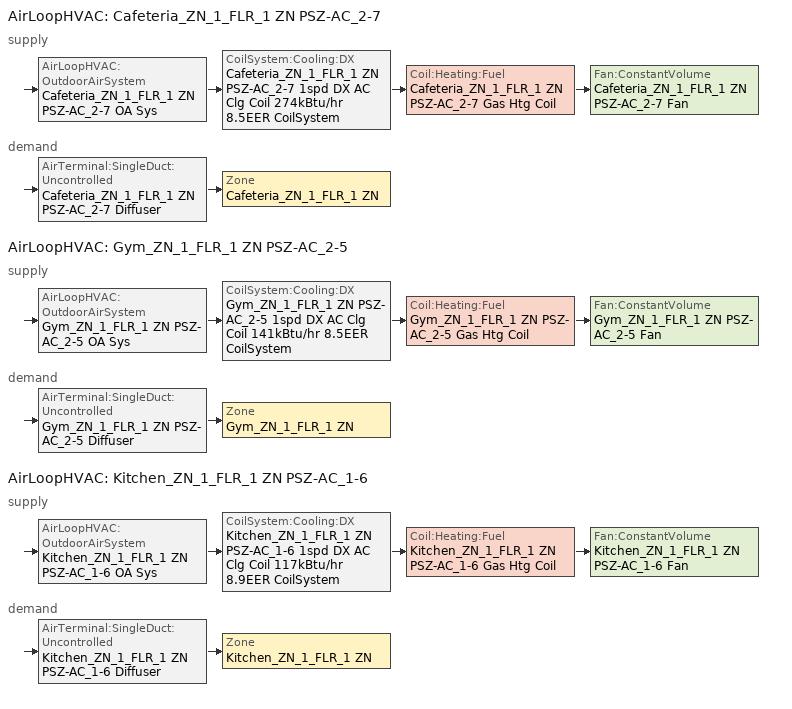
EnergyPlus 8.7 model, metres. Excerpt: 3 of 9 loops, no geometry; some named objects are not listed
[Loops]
AirLoopHVAC 'Cafeteria_ZN_1_FLR_1 ZN PSZ-AC_2-7'
 supply: AirLoopHVAC:OutdoorAirSystem 'Cafeteria_ZN_1_FLR_1 ZN PSZ-AC_2-7 OA Sys' > CoilSystem:Cooling:DX 'Cafeteria_ZN_1_FLR_1 ZN PSZ-AC_2-7 1spd DX AC Clg Coil 274kBtu/hr 8.5EER CoilSystem' > Coil:Heating:Fuel 'Cafeteria_ZN_1_FLR_1 ZN PSZ-AC_2-7 Gas Htg Coil' > Fan:ConstantVolume 'Cafeteria_ZN_1_FLR_1 ZN PSZ-AC_2-7 Fan'
 demand: AirTerminal:SingleDuct:Uncontrolled 'Cafeteria_ZN_1_FLR_1 ZN PSZ-AC_2-7 Diffuser' > Zone 'Cafeteria_ZN_1_FLR_1 ZN'
AirLoopHVAC 'Gym_ZN_1_FLR_1 ZN PSZ-AC_2-5'
 supply: AirLoopHVAC:OutdoorAirSystem 'Gym_ZN_1_FLR_1 ZN PSZ-AC_2-5 OA Sys' > CoilSystem:Cooling:DX 'Gym_ZN_1_FLR_1 ZN PSZ-AC_2-5 1spd DX AC Clg Coil 141kBtu/hr 8.5EER CoilSystem' > Coil:Heating:Fuel 'Gym_ZN_1_FLR_1 ZN PSZ-AC_2-5 Gas Htg Coil' > Fan:ConstantVolume 'Gym_ZN_1_FLR_1 ZN PSZ-AC_2-5 Fan'
 demand: AirTerminal:SingleDuct:Uncontrolled 'Gym_ZN_1_FLR_1 ZN PSZ-AC_2-5 Diffuser' > Zone 'Gym_ZN_1_FLR_1 ZN'
AirLoopHVAC 'Kitchen_ZN_1_FLR_1 ZN PSZ-AC_1-6'
 supply: AirLoopHVAC:OutdoorAirSystem 'Kitchen_ZN_1_FLR_1 ZN PSZ-AC_1-6 OA Sys' > CoilSystem:Cooling:DX 'Kitchen_ZN_1_FLR_1 ZN PSZ-AC_1-6 1spd DX AC Clg Coil 117kBtu/hr 8.9EER CoilSystem' > Coil:Heating:Fuel 'Kitchen_ZN_1_FLR_1 ZN PSZ-AC_1-6 Gas Htg Coil' > Fan:ConstantVolume 'Kitchen_ZN_1_FLR_1 ZN PSZ-AC_1-6 Fan'
 demand: AirTerminal:SingleDuct:Uncontrolled 'Kitchen_ZN_1_FLR_1 ZN PSZ-AC_1-6 Diffuser' > Zone 'Kitchen_ZN_1_FLR_1 ZN'
[ZoneControl:Thermostat] Control Object Type 1=ThermostatSetpoint:DualSetpoint
Name | Zone or ZoneList | Control Type Schedule | Control Name 1
Cafeteria_ZN_1_FLR_1 ZN Thermostat | Cafeteria_ZN_1_FLR_1 ZN | Cafeteria_ZN_1_FLR_1 ZN Thermostat Schedule | PrimarySchool Cafeteria Thermostat 1
Gym_ZN_1_FLR_1 ZN Thermostat | Gym_ZN_1_FLR_1 ZN | Gym_ZN_1_FLR_1 ZN Thermostat Schedule | PrimarySchool Gym Thermostat 1
Kitchen_ZN_1_FLR_1 ZN Thermostat | Kitchen_ZN_1_FLR_1 ZN | Kitchen_ZN_1_FLR_1 ZN Thermostat Schedule | PrimarySchool Kitchen Thermostat 1
[ThermostatSetpoint:DualSetpoint]
Name | Heating Setpoint Temperature Schedule | Cooling Setpoint Temperature Schedule
PrimarySchool Cafeteria Thermostat 1; PrimarySchool Gym Thermostat 1 | PrimarySchool HtgSetp | PrimarySchool ClgSetp
PrimarySchool Kitchen Thermostat 1 | PrimarySchool BathCorrMechKitchen HtgSetp | PrimarySchool BathCorrMechKitchen ClgSetp
[Fan:ZoneExhaust]
Kitchen_ZN_1_FLR_1 ZN Exhaust Fan: Availability Schedule=SchoolPrimary Kitchen_Exhaust_SCH; Fan Total Efficiency=0.0660786; Pressure Rise {Pa}=124.544; Maximum Flow Rate {m3/s}=2.12376; Flow Fraction Schedule=SchoolSecondary Kitchen_Exhaust_SCH_DCV; System Availability Manager Coupling Mode=Decoupled; Balanced Exhaust Fraction Schedule=SchoolSecondary Kitchen Exhaust Fan Balanced Exhaust Fraction Schedule
[Zone equipment]
Cafeteria_ZN_1_FLR_1 ZN: Cafeteria_ZN_1_FLR_1 ZN PSZ-AC_2-7 Diffuser
Gym_ZN_1_FLR_1 ZN: Gym_ZN_1_FLR_1 ZN PSZ-AC_2-5 Diffuser
Kitchen_ZN_1_FLR_1 ZN: Kitchen_ZN_1_FLR_1 ZN PSZ-AC_1-6 Diffuser, Kitchen_ZN_1_FLR_1 ZN Exhaust Fan
[Sizing:Zone] Zone Cooling Design Supply Air Temperature Input Method=SupplyAirTemperature; Zone Cooling Design Supply Air Temperature {C}=12.8; Zone Cooling Design Supply Air Temperature Difference {deltaC}=11.11; Zone Heating Design Supply Air Temperature Input Method=SupplyAirTemperature; Zone Heating Design Supply Air Temperature {C}=40; Zone Heating Design Supply Air Temperature Difference {deltaC}=11.11; Zone Cooling Design Supply Air Humidity Ratio {kgWater/kgDryAir}=0.0085; Zone Heating Design Supply Air Humidity Ratio {kgWater/kgDryAir}=0.008; Cooling Design Air Flow Method=DesignDay; Cooling Design Air Flow Rate {m3/s}=0; Cooling Minimum Air Flow per Zone Floor Area {m3/s-m2}=0.000762; Cooling Minimum Air Flow {m3/s}=0; Cooling Minimum Air Flow Fraction=0; Heating Design Air Flow Method=DesignDay; Heating Design Air Flow Rate {m3/s}=0; Heating Maximum Air Flow per Zone Floor Area {m3/s-m2}=0.002032; Heating Maximum Air Flow {m3/s}=0.141576; Heating Maximum Air Flow Fraction=0.3; Account for Dedicated Outdoor Air System=No
Name | Design Specification Outdoor Air Object | Design Specification Zone Air Distribution Object
Cafeteria_ZN_1_FLR_1 ZN | PrimarySchool Cafeteria Ventilation (11.87 ft3/min-person | Cafeteria_ZN_1_FLR_1 ZN Design Spec Zone Air Dist
Gym_ZN_1_FLR_1 ZN | PrimarySchool Gym Ventilation (11.87 ft3/min-person | Gym_ZN_1_FLR_1 ZN Design Spec Zone Air Dist
Kitchen_ZN_1_FLR_1 ZN | PrimarySchool Kitchen Ventilation (11.87 ft3/min-person | Kitchen_ZN_1_FLR_1 ZN Design Spec Zone Air Dist
[DesignSpecification:ZoneAirDistribution] Zone Air Distribution Effectiveness in Cooling Mode=1; Zone Air Distribution Effectiveness in Heating Mode=1
Cafeteria_ZN_1_FLR_1 ZN Design Spec Zone Air Dist; Gym_ZN_1_FLR_1 ZN Design Spec Zone Air Dist; Kitchen_ZN_1_FLR_1 ZN Design Spec Zone Air Dist
[Controller:MechanicalVentilation] Availability Schedule=Always On Discrete; Demand Controlled Ventilation=No; System Outdoor Air Method=ZoneSum
Name | Zone Name 1 | Design Specification Outdoor Air Object Name 1 | Design Specification Zone Air Distribution Object Name 1
Controller Mechanical Ventilation 3 | Cafeteria_ZN_1_FLR_1 ZN | PrimarySchool Cafeteria Ventilation (11.87 ft3/min-person | Cafeteria_ZN_1_FLR_1 ZN Design Spec Zone Air Dist
Controller Mechanical Ventilation 2 | Gym_ZN_1_FLR_1 ZN | PrimarySchool Gym Ventilation (11.87 ft3/min-person | Gym_ZN_1_FLR_1 ZN Design Spec Zone Air Dist
Controller Mechanical Ventilation 1 | Kitchen_ZN_1_FLR_1 ZN | PrimarySchool Kitchen Ventilation (11.87 ft3/min-person | Kitchen_ZN_1_FLR_1 ZN Design Spec Zone Air Dist
[DesignSpecification:OutdoorAir] Outdoor Air Method=Sum; Outdoor Air Flow per Person {m3/s-person}=0.00560202; Outdoor Air Flow per Zone {m3/s}=0; Outdoor Air Flow Air Changes per Hour {1/hr}=0
Name | Outdoor Air Flow per Zone Floor Area {m3/s-m2}
PrimarySchool Cafeteria Ventilation (11.87 ft3/min-person; PrimarySchool Gym Ventilation (11.87 ft3/min-person | 0
PrimarySchool Kitchen Ventilation (11.87 ft3/min-person | 0.0023876
[AirTerminal:SingleDuct:Uncontrolled] Availability Schedule=Always On Discrete; Maximum Air Flow Rate {m3/s}=AutoSize
Cafeteria_ZN_1_FLR_1 ZN PSZ-AC_2-7 Diffuser; Gym_ZN_1_FLR_1 ZN PSZ-AC_2-5 Diffuser; Kitchen_ZN_1_FLR_1 ZN PSZ-AC_1-6 Diffuser
[AirLoopHVAC] Design Supply Air Flow Rate {m3/s}=AutoSize
Cafeteria_ZN_1_FLR_1 ZN PSZ-AC_2-7; Gym_ZN_1_FLR_1 ZN PSZ-AC_2-5; Kitchen_ZN_1_FLR_1 ZN PSZ-AC_1-6
[Sizing:System] Type of Load to Size On=Sensible; Design Outdoor Air Flow Rate {m3/s}=Autosize; Central Heating Maximum System Air Flow Ratio=1; Preheat Design Temperature {C}=7; Preheat Design Humidity Ratio {kgWater/kgDryAir}=0.008; Precool Design Temperature {C}=12.8; Precool Design Humidity Ratio {kgWater/kgDryAir}=0.008; Central Cooling Design Supply Air Temperature {C}=12.8; Central Heating Design Supply Air Temperature {C}=40; Type of Zone Sum to Use=Coincident; 100% Outdoor Air in Cooling=No; 100% Outdoor Air in Heating=No; Central Cooling Design Supply Air Humidity Ratio {kgWater/kgDryAir}=0.0085; Central Heating Design Supply Air Humidity Ratio {kgWater/kgDryAir}=0.008; Cooling Supply Air Flow Rate Method=DesignDay; Cooling Supply Air Flow Rate {m3/s}=0; Cooling Supply Air Flow Rate Per Floor Area {m3/s-m2}=0.00996765; Cooling Fraction of Autosized Cooling Supply Air Flow Rate=1; Cooling Supply Air Flow Rate Per Unit Cooling Capacity {m3/s-W}=3.94755e-05; Heating Supply Air Flow Rate Method=DesignDay; Heating Supply Air Flow Rate {m3/s}=0; Heating Supply Air Flow Rate Per Floor Area {m3/s-m2}=0.00996765; Heating Fraction of Autosized Heating Supply Air Flow Rate=1; Heating Fraction of Autosized Cooling Supply Air Flow Rate=1; Heating Supply Air Flow Rate Per Unit Heating Capacity {m3/s-W}=3.15882e-05; System Outdoor Air Method=ZoneSum; Zone Maximum Outdoor Air Fraction=1; Cooling Design Capacity Method=CoolingDesignCapacity; Cooling Design Capacity {W}=Autosize; Cooling Design Capacity Per Floor Area {W/m2}=234.7; Fraction of Autosized Cooling Design Capacity=1; Heating Design Capacity Method=HeatingDesignCapacity; Heating Design Capacity {W}=Autosize; Heating Design Capacity Per Floor Area {W/m2}=157; Fraction of Autosized Heating Design Capacity=1; Central Cooling Capacity Control Method=OnOff
Cafeteria_ZN_1_FLR_1 ZN PSZ-AC_2-7; Gym_ZN_1_FLR_1 ZN PSZ-AC_2-5; Kitchen_ZN_1_FLR_1 ZN PSZ-AC_1-6
[Controller:OutdoorAir] Minimum Outdoor Air Flow Rate {m3/s}=0; Maximum Outdoor Air Flow Rate {m3/s}=Autosize; Economizer Control Type=NoEconomizer; Economizer Control Action Type=ModulateFlow; Economizer Maximum Limit Dry-Bulb Temperature {C}=28; Economizer Maximum Limit Enthalpy {J/kg}=64000; Economizer Minimum Limit Dry-Bulb Temperature {C}=-100; Lockout Type=LockoutWithCompressor; Minimum Limit Type=FixedMinimum; Minimum Outdoor Air Schedule=Always On Discrete; High Humidity Control=No; Control High Indoor Humidity Based on Outdoor Humidity Ratio=Yes; Heat Recovery Bypass Control Type=BypassWhenOAFlowGreaterThanMinimum
Name | Mechanical Ventilation Controller
Cafeteria_ZN_1_FLR_1 ZN PSZ-AC_2-7 OA Sys Controller | Controller Mechanical Ventilation 3
Gym_ZN_1_FLR_1 ZN PSZ-AC_2-5 OA Sys Controller | Controller Mechanical Ventilation 2
Kitchen_ZN_1_FLR_1 ZN PSZ-AC_1-6 OA Sys Controller | Controller Mechanical Ventilation 1
[SetpointManager:MixedAir] Control Variable=Temperature
Node 225 OS Default SPM; Node 224 OS Default SPM; Node 223 OS Default SPM; Node 214 OS Default SPM; Node 213 OS Default SPM; Node 212 OS Default SPM; Node 203 OS Default SPM; Node 202 OS Default SPM; Node 201 OS Default SPM
[CoilSystem:Cooling:DX] Availability Schedule=Always On Discrete
Name | Cooling Coil
Cafeteria_ZN_1_FLR_1 ZN PSZ-AC_2-7 1spd DX AC Clg Coil 274kBtu/hr 8.5EER CoilSystem | Cafeteria_ZN_1_FLR_1 ZN PSZ-AC_2-7 1spd DX AC Clg Coil 274kBtu/hr 8.5EER
Gym_ZN_1_FLR_1 ZN PSZ-AC_2-5 1spd DX AC Clg Coil 141kBtu/hr 8.5EER CoilSystem | Gym_ZN_1_FLR_1 ZN PSZ-AC_2-5 1spd DX AC Clg Coil 141kBtu/hr 8.5EER
Kitchen_ZN_1_FLR_1 ZN PSZ-AC_1-6 1spd DX AC Clg Coil 117kBtu/hr 8.9EER CoilSystem | Kitchen_ZN_1_FLR_1 ZN PSZ-AC_1-6 1spd DX AC Clg Coil 117kBtu/hr 8.9EER
[Coil:Cooling:DX:SingleSpeed] Availability Schedule=Always On Discrete; Gross Rated Total Cooling Capacity {W}=Autosize; Gross Rated Sensible Heat Ratio=Autosize; Rated Air Flow Rate {m3/s}=Autosize; Rated Evaporator Fan Power Per Volume Flow Rate {W/(m3/s)}=773.3; Condenser Type=AirCooled; Evaporative Condenser Effectiveness=0; Crankcase Heater Capacity {W}=0; Maximum Outdoor Dry-Bulb Temperature for Crankcase Heater Operation {C}=0; Basin Heater Capacity {W/K}=0; Basin Heater Setpoint Temperature {C}=10
Name | Gross Rated Cooling COP {W/W} | Total Cooling Capacity Function of Temperature Curve | Total Cooling Capacity Function of Flow Fraction Curve | Energy Input Ratio Function of Temperature Curve | Energy Input Ratio Function of Flow Fraction Curve | Part Load Fraction Correlation Curve
Cafeteria_ZN_1_FLR_1 ZN PSZ-AC_2-7 1spd DX AC Clg Coil 274kBtu/hr 8.5EER | 3.0557 | DOE Ref DX Clg Coil Cool-Cap-fT 8 | DOE Ref DX Clg Coil Cool-CAP-fFlow 4 | DOE Ref DX Clg Coil Cool-EIR-fT 8 | DOE Ref DX Clg Coil Cool-EIR-fFlow 4 | DOE Ref DX Clg Coil Cool-PLF-fPLR 4
Gym_ZN_1_FLR_1 ZN PSZ-AC_2-5 1spd DX AC Clg Coil 141kBtu/hr 8.5EER | 2.96689 | DOE Ref DX Clg Coil Cool-Cap-fT 9 | DOE Ref DX Clg Coil Cool-CAP-fFlow 5 | DOE Ref DX Clg Coil Cool-EIR-fT 9 | DOE Ref DX Clg Coil Cool-EIR-fFlow 5 | DOE Ref DX Clg Coil Cool-PLF-fPLR 5
Kitchen_ZN_1_FLR_1 ZN PSZ-AC_1-6 1spd DX AC Clg Coil 117kBtu/hr 8.9EER | 3.09016 | DOE Ref DX Clg Coil Cool-Cap-fT 10 | DOE Ref DX Clg Coil Cool-CAP-fFlow 6 | DOE Ref DX Clg Coil Cool-EIR-fT 10 | DOE Ref DX Clg Coil Cool-EIR-fFlow 6 | DOE Ref DX Clg Coil Cool-PLF-fPLR 6
[Coil:Heating:Fuel] Availability Schedule=Always On Discrete; Fuel Type=NaturalGas; Burner Efficiency=0.8; Nominal Capacity {W}=AutoSize; Parasitic Electric Load {W}=0; Parasitic Fuel Load {W}=0
Cafeteria_ZN_1_FLR_1 ZN PSZ-AC_2-7 Gas Htg Coil; Gym_ZN_1_FLR_1 ZN PSZ-AC_2-5 Gas Htg Coil; Kitchen_ZN_1_FLR_1 ZN PSZ-AC_1-6 Gas Htg Coil
[Fan:ConstantVolume] Availability Schedule=PrimarySchool PSZ-AC Operation; Pressure Rise {Pa}=622.722; Maximum Flow Rate {m3/s}=AutoSize; Motor In Airstream Fraction=1
Name | Fan Total Efficiency | Motor Efficiency
Cafeteria_ZN_1_FLR_1 ZN PSZ-AC_2-7 Fan; Gym_ZN_1_FLR_1 ZN PSZ-AC_2-5 Fan | 0.56875 | 0.875
Kitchen_ZN_1_FLR_1 ZN PSZ-AC_1-6 Fan | 0.546 | 0.84
[SetpointManager:SingleZone:Reheat] Control Variable=Temperature; Minimum Supply Air Temperature {C}=10; Maximum Supply Air Temperature {C}=50
Name | Control Zone
Setpoint Manager Single Zone Reheat 3 | Cafeteria_ZN_1_FLR_1 ZN
Setpoint Manager Single Zone Reheat 2 | Gym_ZN_1_FLR_1 ZN
Setpoint Manager Single Zone Reheat 1 | Kitchen_ZN_1_FLR_1 ZN
[Refrigeration:System] Minimum Condensing Temperature {C}=21; Refrigeration System Working Fluid Type=R404a; Suction Temperature Control Type=ConstantSuctionTemperature; Sum UA Suction Piping {W/K}=0; Suction Piping Zone=Kitchen_ZN_1_FLR_1 ZN; Number of Compressor Stages=1; Intercooler Type=None; Shell-and-Coil Intercooler Effectiveness=0.8
Name | Refrigerated Case or Walkin or CaseAndWalkInList | Refrigeration Condenser | Compressor or CompressorList
Refrigeration System 1 | Refrigeration System 1 Case and Walkin List | Refrigeration Condenser Air Cooled 1 | Refrigeration System 1 Compressor List
Refrigeration System 2 | Refrigeration System 2 Case and Walkin List | Refrigeration Condenser Air Cooled 2 | Refrigeration System 2 Compressor List
[Refrigeration:CaseAndWalkInList]
Name | Case or WalkIn Name 1
Refrigeration System 1 Case and Walkin List | Kitchen_ZN_1_FLR_1 ZN Walkin Freezer
Refrigeration System 2 Case and Walkin List | Kitchen_ZN_1_FLR_1 ZN Display Case
[Refrigeration:Case] Availability Schedule=Always On Discrete; Zone=Kitchen_ZN_1_FLR_1 ZN; Rated Ambient Temperature {C}=23.8889; Rated Ambient Relative Humidity {percent}=55; Rated Total Cooling Capacity per Unit Length {W/m}=734; Case Length {m}=3.66; Latent Case Credit Curve Type=CaseTemperatureMethod; Standard Case Lighting Power per Unit Length {W/m}=33; Case Lighting Schedule=SchoolSecondary BLDG_LIGHT_SCH; Fraction of Lighting Energy to Case=1; Case Anti-Sweat Heater Power per Unit Length {W/m}=0; Minimum Anti-Sweat Heater Power per Unit Length {W/m}=0; Anti-Sweat Heater Control Type=None; Humidity at Zero Anti-Sweat Heater Energy {percent}=0; Case Height {m}=0; Defrost Energy Correction Curve Type=None; Refrigerated Case Restocking Schedule=SchoolSecondary Kitchen_ZN_1_FLR_1_Case:1_WALKINFREEZER_WalkInStockingSched; Average Refrigerant Charge Inventory {kg/m}=0
Name | Rated Latent Heat Ratio | Rated Runtime Fraction | Case Operating Temperature {C} | Latent Case Credit Curve | Standard Case Fan Power per Unit Length {W/m} | Operating Case Fan Power per Unit Length {W/m} | Fraction of Anti-Sweat Heater Energy to Case | Case Defrost Power per Unit Length {W/m} | Case Defrost Type | Case Defrost Schedule | Case Defrost Drip-Down Schedule | Under Case HVAC Return Air Fraction | Case Credit Fraction Schedule
Kitchen_ZN_1_FLR_1 ZN Walkin Freezer | 0.1 | 0.4 | -23 | Single Shelf Horizontal Latent Energy Multiplier_Pre2004 | 68.3 | 68.3 | 0 | 410 | Electric | Refrigeration Defrost Schedule | Refrigeration Defrost DripDown Schedule | 0 | Refrigeration Case Credit Schedule
Kitchen_ZN_1_FLR_1 ZN Display Case | 0.08 | 0.85 | 2 | Multi Shelf Vertical Latent Energy Multiplier | 55 | 55 | 0.2 | 0 | OffCycle | Refrigeration Defrost Schedule 1 |  | 0.05
[Refrigeration:Condenser:AirCooled] Rated Subcooling Temperature Difference {deltaC}=0; Condenser Fan Speed Control Type=VariableSpeed; Rated Fan Power {W}=750; Condenser Refrigerant Operating Charge Inventory {kg}=0; Condensate Receiver Refrigerant Inventory {kg}=0; Condensate Piping Refrigerant Inventory {kg}=0
Name | Rated Effective Total Heat Rejection Rate Curve
Refrigeration Condenser Air Cooled 1 | Refrigeration Condenser Air Cooled HR Curve
Refrigeration Condenser Air Cooled 2 | Refrigeration Condenser Air Cooled HR Curve 1
[Refrigeration:CompressorList]
Name | Refrigeration Compressor Name 1
Refrigeration System 1 Compressor List | Refrigeration Compressor 1
Refrigeration System 2 Compressor List | Refrigeration Compressor 2
[Schedule:Compact]
Cafeteria_ZN_1_FLR_1 ZN Thermostat Schedule; Gym_ZN_1_FLR_1 ZN Thermostat Schedule; Kitchen_ZN_1_FLR_1 ZN Thermostat Schedule: Through: 12/31, For: AllDays, Until: 24:00, 4
[Schedule:Day:Interval]
PrimarySchool BathCorrMechKitchen HtgSetp Default; PrimarySchool BathCorrMechKitchen HtgSetp Summer Design Day; Schedule Day 66: No, 24:00, 16
PrimarySchool BathCorrMechKitchen HtgSetp Winter Design Day: No, 06:00, 16, 21:00, 21, 24:00, 16
PrimarySchool BathCorrMechKitchen ClgSetp Default; PrimarySchool BathCorrMechKitchen ClgSetp Winter Design Day; Schedule Day 68: No, 24:00, 27
PrimarySchool BathCorrMechKitchen ClgSetp Summer Design Day: No, 06:00, 27, 21:00, 24, 24:00, 27
PrimarySchool HtgSetp Default: No, 07:00, 16.1213, 22:00, 21.1592, 24:00, 16.1213
Schedule Day 67: No, 08:00, 16, 13:00, 21, 24:00, 16
PrimarySchool HtgSetp Summer Design Day: No, 24:00, 16.1213
PrimarySchool HtgSetp Winter Design Day: No, 24:00, 21.1592
PrimarySchool ClgSetp Default: No, 07:00, 26.6646, 22:00, 23.7019, 24:00, 26.6646
Schedule Day 69: No, 08:00, 27, 13:00, 24, 24:00, 27
PrimarySchool ClgSetp Summer Design Day: No, 24:00, 23.7019
PrimarySchool ClgSetp Winter Design Day: No, 24:00, 26.6646
SchoolPrimary Kitchen_Exhaust_SCH Wknd Day; SchoolPrimary Kitchen_Exhaust_SCH Wknd Day 1; SchoolPrimary Kitchen_Exhaust_SCH Default; SchoolSecondary Kitchen Exhaust Fan Balanced Exhaust Fraction Schedule Wknd Day; SchoolSecondary Kitchen Exhaust Fan Balanced Exhaust Fraction Schedule Wknd Day 1; SchoolSecondary Kitchen Exhaust Fan Balanced Exhaust Fraction Schedule Default; PrimarySchool PSZ-AC Operation Sat|Sun|WntrDsn Day; PrimarySchool PSZ-AC Operation Winter Design Day; SchoolSecondary BLDG_LIGHT_SCH Winter Design Day: No, 24:00, 0
SchoolPrimary Kitchen_Exhaust_SCH Wkdy Day: No, 08:00, 0, 17:00, 1, 24:00, 0
SchoolPrimary Kitchen_Exhaust_SCH Wkdy Day 1; SchoolPrimary Kitchen_Exhaust_SCH Wkdy Day 2; SchoolPrimary Kitchen_Exhaust_SCH Summer Design Day; SchoolPrimary Kitchen_Exhaust_SCH Winter Design Day: No, 08:00, 0, 21:00, 1, 24:00, 0
SchoolSecondary Kitchen_Exhaust_SCH_DCV Default; SchoolSecondary Kitchen_Exhaust_SCH_DCV Summer Design Day; SchoolSecondary Kitchen_Exhaust_SCH_DCV Winter Design Day; SchoolSecondary BLDG_LIGHT_SCH Summer Design Day: No, 24:00, 1
SchoolSecondary Kitchen Exhaust Fan Balanced Exhaust Fraction Schedule Wkdy Day: No, 08:00, 0, 17:00, 0.746296, 24:00, 0
SchoolSecondary Kitchen Exhaust Fan Balanced Exhaust Fraction Schedule Wkdy Day 1; SchoolSecondary Kitchen Exhaust Fan Balanced Exhaust Fraction Schedule Wkdy Day 2; SchoolSecondary Kitchen Exhaust Fan Balanced Exhaust Fraction Schedule Summer Design Day; SchoolSecondary Kitchen Exhaust Fan Balanced Exhaust Fraction Schedule Winter Design Day: No, 08:00, 0, 21:00, 0.746296, 24:00, 0
PrimarySchool PSZ-AC Operation Default; PrimarySchool PSZ-AC Operation Summer Design Day: No, 07:00, 0, 22:00, 1, 24:00, 0
Refrigeration Case Credit Schedule Default: No, 07:00, 0.2, 21:00, 0.4, 24:00, 0.2
Refrigeration Defrost DripDown Schedule Default: No, 11:00, 0, 11:30, 1, 23:00, 0, 23:30, 1, 24:00, 0
Refrigeration Defrost Schedule Default: No, 11:00, 0, 11:20, 1, 23:00, 0, 23:20, 1, 24:00, 0
Refrigeration Defrost Schedule Default 1: No, 23:20, 0, 24:00, 0
Schedule Day 64: No, 08:00, 0, 13:00, 1, 24:00, 0
SchoolSecondary BLDG_LIGHT_SCH Default; SchoolSecondary BLDG_LIGHT_SCH Wknd Day; SchoolSecondary BLDG_LIGHT_SCH Wknd Day 1: No, 24:00, 0.1773
SchoolSecondary BLDG_LIGHT_SCH Wkdy Day; SchoolSecondary BLDG_LIGHT_SCH Wkdy Day 2: No, 07:00, 0.1773, 21:00, 0.9, 24:00, 0.1773
SchoolSecondary BLDG_LIGHT_SCH Wkdy Day 1: No, 08:00, 0.1773, 20:00, 0.5, 24:00, 0.1773
SchoolSecondary Kitchen_ZN_1_FLR_1_Case:1_WALKINFREEZER_WalkInStockingSched Default: No, 04:00, 0, 05:00, 725, 06:00, 417, 07:00, 290, 24:00, 0
SchoolSecondary Kitchen_ZN_1_FLR_1_Case:1_WALKINFREEZER_WalkInStockingSched Summer Design Day; SchoolSecondary Kitchen_ZN_1_FLR_1_Case:1_WALKINFREEZER_WalkInStockingSched Winter Design Day; SchoolSecondary Kitchen_ZN_1_FLR_1_Case:1_WALKINFREEZER_WalkInStockingSched WntrDsn|SmrDsn|Wknd|Mon|Wed|Thu Day: No, 04:00, 0, 05:00, 125, 06:00, 117, 07:00, 90, 19:00, 0, 20:00, 125, 21:00, 117, 22:00, 90, 24:00, 0
[Schedule:Week:Daily]
Schedule:Week:Daily {6e5175d7-cf84-4d95-b1b4-febe5f0a7112}: PrimarySchool BathCorrMechKitchen HtgSetp Default, PrimarySchool BathCorrMechKitchen HtgSetp Default, PrimarySchool BathCorrMechKitchen HtgSetp Default, PrimarySchool BathCorrMechKitchen HtgSetp Default, PrimarySchool BathCorrMechKitchen HtgSetp Default, PrimarySchool BathCorrMechKitchen HtgSetp Default, PrimarySchool BathCorrMechKitchen HtgSetp Default, PrimarySchool BathCorrMechKitchen HtgSetp Default, PrimarySchool BathCorrMechKitchen HtgSetp Summer Design Day, PrimarySchool BathCorrMechKitchen HtgSetp Winter Design Day, PrimarySchool BathCorrMechKitchen HtgSetp Default, PrimarySchool BathCorrMechKitchen HtgSetp Default
Schedule:Week:Daily {ff108aad-f4bd-4a2b-bc66-bf2d71a3a973}: PrimarySchool BathCorrMechKitchen ClgSetp Default, PrimarySchool BathCorrMechKitchen ClgSetp Default, PrimarySchool BathCorrMechKitchen ClgSetp Default, PrimarySchool BathCorrMechKitchen ClgSetp Default, PrimarySchool BathCorrMechKitchen ClgSetp Default, PrimarySchool BathCorrMechKitchen ClgSetp Default, PrimarySchool BathCorrMechKitchen ClgSetp Default, PrimarySchool BathCorrMechKitchen ClgSetp Default, PrimarySchool BathCorrMechKitchen ClgSetp Summer Design Day, PrimarySchool BathCorrMechKitchen ClgSetp Winter Design Day, PrimarySchool BathCorrMechKitchen ClgSetp Default, PrimarySchool BathCorrMechKitchen ClgSetp Default
Schedule:Week:Daily {c215be17-ab91-4cb1-a844-5975f2bd46be}: Schedule Day 66, PrimarySchool HtgSetp Default, PrimarySchool HtgSetp Default, PrimarySchool HtgSetp Default, PrimarySchool HtgSetp Default, PrimarySchool HtgSetp Default, Schedule Day 67, PrimarySchool HtgSetp Default, PrimarySchool HtgSetp Summer Design Day, PrimarySchool HtgSetp Winter Design Day, PrimarySchool HtgSetp Default, PrimarySchool HtgSetp Default
Schedule:Week:Daily {01b93924-ce4d-4d75-abad-0fa39b11c794}: Schedule Day 68, PrimarySchool ClgSetp Default, PrimarySchool ClgSetp Default, PrimarySchool ClgSetp Default, PrimarySchool ClgSetp Default, PrimarySchool ClgSetp Default, Schedule Day 69, PrimarySchool ClgSetp Default, PrimarySchool ClgSetp Summer Design Day, PrimarySchool ClgSetp Winter Design Day, PrimarySchool ClgSetp Default, PrimarySchool ClgSetp Default
Schedule:Week:Daily {bee3cb7f-dad6-4ccb-89d1-c4edc890c608}: SchoolPrimary Kitchen_Exhaust_SCH Wknd Day, SchoolPrimary Kitchen_Exhaust_SCH Wkdy Day, SchoolPrimary Kitchen_Exhaust_SCH Wkdy Day, SchoolPrimary Kitchen_Exhaust_SCH Wkdy Day, SchoolPrimary Kitchen_Exhaust_SCH Wkdy Day, SchoolPrimary Kitchen_Exhaust_SCH Wkdy Day, SchoolPrimary Kitchen_Exhaust_SCH Wknd Day, SchoolPrimary Kitchen_Exhaust_SCH Default, SchoolPrimary Kitchen_Exhaust_SCH Summer Design Day, SchoolPrimary Kitchen_Exhaust_SCH Winter Design Day, SchoolPrimary Kitchen_Exhaust_SCH Default, SchoolPrimary Kitchen_Exhaust_SCH Default
Schedule:Week:Daily {7612c735-7a6a-48e8-942f-ac113beee6b4}: SchoolPrimary Kitchen_Exhaust_SCH Wknd Day, SchoolPrimary Kitchen_Exhaust_SCH Wkdy Day, SchoolPrimary Kitchen_Exhaust_SCH Wkdy Day, SchoolPrimary Kitchen_Exhaust_SCH Wkdy Day, SchoolPrimary Kitchen_Exhaust_SCH Wkdy Day, SchoolPrimary Kitchen_Exhaust_SCH Wkdy Day, SchoolPrimary Kitchen_Exhaust_SCH Wknd Day 1, SchoolPrimary Kitchen_Exhaust_SCH Default, SchoolPrimary Kitchen_Exhaust_SCH Summer Design Day, SchoolPrimary Kitchen_Exhaust_SCH Winter Design Day, SchoolPrimary Kitchen_Exhaust_SCH Default, SchoolPrimary Kitchen_Exhaust_SCH Default
Schedule:Week:Daily {aad33718-4db7-4cef-8c02-9f622d88d2eb}: SchoolPrimary Kitchen_Exhaust_SCH Wknd Day 1, SchoolPrimary Kitchen_Exhaust_SCH Wkdy Day 1, SchoolPrimary Kitchen_Exhaust_SCH Wkdy Day 1, SchoolPrimary Kitchen_Exhaust_SCH Wkdy Day 1, SchoolPrimary Kitchen_Exhaust_SCH Wkdy Day 1, SchoolPrimary Kitchen_Exhaust_SCH Wkdy Day 1, SchoolPrimary Kitchen_Exhaust_SCH Wknd Day 1, SchoolPrimary Kitchen_Exhaust_SCH Default, SchoolPrimary Kitchen_Exhaust_SCH Summer Design Day, SchoolPrimary Kitchen_Exhaust_SCH Winter Design Day, SchoolPrimary Kitchen_Exhaust_SCH Default, SchoolPrimary Kitchen_Exhaust_SCH Default
Schedule:Week:Daily {fe1cca5c-5f03-4502-abec-18aafdd4bffa}: SchoolPrimary Kitchen_Exhaust_SCH Wknd Day 1, SchoolPrimary Kitchen_Exhaust_SCH Wkdy Day 1, SchoolPrimary Kitchen_Exhaust_SCH Wkdy Day 1, SchoolPrimary Kitchen_Exhaust_SCH Wkdy Day 1, SchoolPrimary Kitchen_Exhaust_SCH Wkdy Day 1, SchoolPrimary Kitchen_Exhaust_SCH Wkdy Day 2, SchoolPrimary Kitchen_Exhaust_SCH Default, SchoolPrimary Kitchen_Exhaust_SCH Default, SchoolPrimary Kitchen_Exhaust_SCH Summer Design Day, SchoolPrimary Kitchen_Exhaust_SCH Winter Design Day, SchoolPrimary Kitchen_Exhaust_SCH Default, SchoolPrimary Kitchen_Exhaust_SCH Default
Schedule:Week:Daily {48455a2f-df73-4934-b7fe-7a55d628b102}: SchoolPrimary Kitchen_Exhaust_SCH Default, SchoolPrimary Kitchen_Exhaust_SCH Wkdy Day 2, SchoolPrimary Kitchen_Exhaust_SCH Wkdy Day 2, SchoolPrimary Kitchen_Exhaust_SCH Wkdy Day 2, SchoolPrimary Kitchen_Exhaust_SCH Wkdy Day 2, SchoolPrimary Kitchen_Exhaust_SCH Wkdy Day 2, SchoolPrimary Kitchen_Exhaust_SCH Default, SchoolPrimary Kitchen_Exhaust_SCH Default, SchoolPrimary Kitchen_Exhaust_SCH Summer Design Day, SchoolPrimary Kitchen_Exhaust_SCH Winter Design Day, SchoolPrimary Kitchen_Exhaust_SCH Default, SchoolPrimary Kitchen_Exhaust_SCH Default
Schedule:Week:Daily {8976a659-9e3b-4a7d-9f78-e3f6e7e03997}: SchoolSecondary Kitchen_Exhaust_SCH_DCV Default, SchoolSecondary Kitchen_Exhaust_SCH_DCV Default, SchoolSecondary Kitchen_Exhaust_SCH_DCV Default, SchoolSecondary Kitchen_Exhaust_SCH_DCV Default, SchoolSecondary Kitchen_Exhaust_SCH_DCV Default, SchoolSecondary Kitchen_Exhaust_SCH_DCV Default, SchoolSecondary Kitchen_Exhaust_SCH_DCV Default, SchoolSecondary Kitchen_Exhaust_SCH_DCV Default, SchoolSecondary Kitchen_Exhaust_SCH_DCV Summer Design Day, SchoolSecondary Kitchen_Exhaust_SCH_DCV Winter Design Day, SchoolSecondary Kitchen_Exhaust_SCH_DCV Default, SchoolSecondary Kitchen_Exhaust_SCH_DCV Default
Schedule:Week:Daily {a131d6c2-2e06-496d-9837-aadc19c29900}: SchoolSecondary Kitchen Exhaust Fan Balanced Exhaust Fraction Schedule Wknd Day, SchoolSecondary Kitchen Exhaust Fan Balanced Exhaust Fraction Schedule Wkdy Day, SchoolSecondary Kitchen Exhaust Fan Balanced Exhaust Fraction Schedule Wkdy Day, SchoolSecondary Kitchen Exhaust Fan Balanced Exhaust Fraction Schedule Wkdy Day, SchoolSecondary Kitchen Exhaust Fan Balanced Exhaust Fraction Schedule Wkdy Day, SchoolSecondary Kitchen Exhaust Fan Balanced Exhaust Fraction Schedule Wkdy Day, SchoolSecondary Kitchen Exhaust Fan Balanced Exhaust Fraction Schedule Wknd Day, SchoolSecondary Kitchen Exhaust Fan Balanced Exhaust Fraction Schedule Default, SchoolSecondary Kitchen Exhaust Fan Balanced Exhaust Fraction Schedule Summer Design Day, SchoolSecondary Kitchen Exhaust Fan Balanced Exhaust Fraction Schedule Winter Design Day, SchoolSecondary Kitchen Exhaust Fan Balanced Exhaust Fraction Schedule Default, SchoolSecondary Kitchen Exhaust Fan Balanced Exhaust Fraction Schedule Default
Schedule:Week:Daily {325a1558-de45-485f-890b-14c5c4f275be}: SchoolSecondary Kitchen Exhaust Fan Balanced Exhaust Fraction Schedule Wknd Day, SchoolSecondary Kitchen Exhaust Fan Balanced Exhaust Fraction Schedule Wkdy Day, SchoolSecondary Kitchen Exhaust Fan Balanced Exhaust Fraction Schedule Wkdy Day, SchoolSecondary Kitchen Exhaust Fan Balanced Exhaust Fraction Schedule Wkdy Day, SchoolSecondary Kitchen Exhaust Fan Balanced Exhaust Fraction Schedule Wkdy Day, SchoolSecondary Kitchen Exhaust Fan Balanced Exhaust Fraction Schedule Wkdy Day, SchoolSecondary Kitchen Exhaust Fan Balanced Exhaust Fraction Schedule Wknd Day 1, SchoolSecondary Kitchen Exhaust Fan Balanced Exhaust Fraction Schedule Default, SchoolSecondary Kitchen Exhaust Fan Balanced Exhaust Fraction Schedule Summer Design Day, SchoolSecondary Kitchen Exhaust Fan Balanced Exhaust Fraction Schedule Winter Design Day, SchoolSecondary Kitchen Exhaust Fan Balanced Exhaust Fraction Schedule Default, SchoolSecondary Kitchen Exhaust Fan Balanced Exhaust Fraction Schedule Default
Schedule:Week:Daily {54506471-3b9d-4515-ba05-adab5f9604c5}: SchoolSecondary Kitchen Exhaust Fan Balanced Exhaust Fraction Schedule Wknd Day 1, SchoolSecondary Kitchen Exhaust Fan Balanced Exhaust Fraction Schedule Wkdy Day 1, SchoolSecondary Kitchen Exhaust Fan Balanced Exhaust Fraction Schedule Wkdy Day 1, SchoolSecondary Kitchen Exhaust Fan Balanced Exhaust Fraction Schedule Wkdy Day 1, SchoolSecondary Kitchen Exhaust Fan Balanced Exhaust Fraction Schedule Wkdy Day 1, SchoolSecondary Kitchen Exhaust Fan Balanced Exhaust Fraction Schedule Wkdy Day 1, SchoolSecondary Kitchen Exhaust Fan Balanced Exhaust Fraction Schedule Wknd Day 1, SchoolSecondary Kitchen Exhaust Fan Balanced Exhaust Fraction Schedule Default, SchoolSecondary Kitchen Exhaust Fan Balanced Exhaust Fraction Schedule Summer Design Day, SchoolSecondary Kitchen Exhaust Fan Balanced Exhaust Fraction Schedule Winter Design Day, SchoolSecondary Kitchen Exhaust Fan Balanced Exhaust Fraction Schedule Default, SchoolSecondary Kitchen Exhaust Fan Balanced Exhaust Fraction Schedule Default
Schedule:Week:Daily {8fcf2d8b-9c77-4d05-aaf2-ecb318169574}: SchoolSecondary Kitchen Exhaust Fan Balanced Exhaust Fraction Schedule Wknd Day 1, SchoolSecondary Kitchen Exhaust Fan Balanced Exhaust Fraction Schedule Wkdy Day 1, SchoolSecondary Kitchen Exhaust Fan Balanced Exhaust Fraction Schedule Wkdy Day 1, SchoolSecondary Kitchen Exhaust Fan Balanced Exhaust Fraction Schedule Wkdy Day 1, SchoolSecondary Kitchen Exhaust Fan Balanced Exhaust Fraction Schedule Wkdy Day 1, SchoolSecondary Kitchen Exhaust Fan Balanced Exhaust Fraction Schedule Wkdy Day 2, SchoolSecondary Kitchen Exhaust Fan Balanced Exhaust Fraction Schedule Default, SchoolSecondary Kitchen Exhaust Fan Balanced Exhaust Fraction Schedule Default, SchoolSecondary Kitchen Exhaust Fan Balanced Exhaust Fraction Schedule Summer Design Day, SchoolSecondary Kitchen Exhaust Fan Balanced Exhaust Fraction Schedule Winter Design Day, SchoolSecondary Kitchen Exhaust Fan Balanced Exhaust Fraction Schedule Default, SchoolSecondary Kitchen Exhaust Fan Balanced Exhaust Fraction Schedule Default
Schedule:Week:Daily {1635a609-6854-4da5-bd17-005b95a96878}: SchoolSecondary Kitchen Exhaust Fan Balanced Exhaust Fraction Schedule Default, SchoolSecondary Kitchen Exhaust Fan Balanced Exhaust Fraction Schedule Wkdy Day 2, SchoolSecondary Kitchen Exhaust Fan Balanced Exhaust Fraction Schedule Wkdy Day 2, SchoolSecondary Kitchen Exhaust Fan Balanced Exhaust Fraction Schedule Wkdy Day 2, SchoolSecondary Kitchen Exhaust Fan Balanced Exhaust Fraction Schedule Wkdy Day 2, SchoolSecondary Kitchen Exhaust Fan Balanced Exhaust Fraction Schedule Wkdy Day 2, SchoolSecondary Kitchen Exhaust Fan Balanced Exhaust Fraction Schedule Default, SchoolSecondary Kitchen Exhaust Fan Balanced Exhaust Fraction Schedule Default, SchoolSecondary Kitchen Exhaust Fan Balanced Exhaust Fraction Schedule Summer Design Day, SchoolSecondary Kitchen Exhaust Fan Balanced Exhaust Fraction Schedule Winter Design Day, SchoolSecondary Kitchen Exhaust Fan Balanced Exhaust Fraction Schedule Default, SchoolSecondary Kitchen Exhaust Fan Balanced Exhaust Fraction Schedule Default
Schedule:Week:Daily {d014f327-2bff-42a6-8eb6-f7c56c738eaf}: PrimarySchool PSZ-AC Operation Sat|Sun|WntrDsn Day, PrimarySchool PSZ-AC Operation Default, PrimarySchool PSZ-AC Operation Default, PrimarySchool PSZ-AC Operation Default, PrimarySchool PSZ-AC Operation Default, PrimarySchool PSZ-AC Operation Default, Schedule Day 64, PrimarySchool PSZ-AC Operation Default, PrimarySchool PSZ-AC Operation Summer Design Day, PrimarySchool PSZ-AC Operation Winter Design Day, PrimarySchool PSZ-AC Operation Default, PrimarySchool PSZ-AC Operation Default
Schedule:Week:Daily {7e092571-6f30-44c5-8985-d52ed5551519}: Refrigeration Case Credit Schedule Default, Refrigeration Case Credit Schedule Default, Refrigeration Case Credit Schedule Default, Refrigeration Case Credit Schedule Default, Refrigeration Case Credit Schedule Default, Refrigeration Case Credit Schedule Default, Refrigeration Case Credit Schedule Default, Refrigeration Case Credit Schedule Default, Refrigeration Case Credit Schedule Default, Refrigeration Case Credit Schedule Default, Refrigeration Case Credit Schedule Default, Refrigeration Case Credit Schedule Default
Schedule:Week:Daily {fe50d622-5efc-4dda-9aba-6c166d1b9931}: Refrigeration Defrost DripDown Schedule Default, Refrigeration Defrost DripDown Schedule Default, Refrigeration Defrost DripDown Schedule Default, Refrigeration Defrost DripDown Schedule Default, Refrigeration Defrost DripDown Schedule Default, Refrigeration Defrost DripDown Schedule Default, Refrigeration Defrost DripDown Schedule Default, Refrigeration Defrost DripDown Schedule Default, Refrigeration Defrost DripDown Schedule Default, Refrigeration Defrost DripDown Schedule Default, Refrigeration Defrost DripDown Schedule Default, Refrigeration Defrost DripDown Schedule Default
Schedule:Week:Daily {fb00a86c-6216-4c94-889e-537102b11162}: Refrigeration Defrost Schedule Default, Refrigeration Defrost Schedule Default, Refrigeration Defrost Schedule Default, Refrigeration Defrost Schedule Default, Refrigeration Defrost Schedule Default, Refrigeration Defrost Schedule Default, Refrigeration Defrost Schedule Default, Refrigeration Defrost Schedule Default, Refrigeration Defrost Schedule Default, Refrigeration Defrost Schedule Default, Refrigeration Defrost Schedule Default, Refrigeration Defrost Schedule Default
Schedule:Week:Daily {25d5fd1e-cc44-448d-ab3d-a2b317d5e282}: Refrigeration Defrost Schedule Default 1, Refrigeration Defrost Schedule Default 1, Refrigeration Defrost Schedule Default 1, Refrigeration Defrost Schedule Default 1, Refrigeration Defrost Schedule Default 1, Refrigeration Defrost Schedule Default 1, Refrigeration Defrost Schedule Default 1, Refrigeration Defrost Schedule Default 1, Refrigeration Defrost Schedule Default 1, Refrigeration Defrost Schedule Default 1, Refrigeration Defrost Schedule Default 1, Refrigeration Defrost Schedule Default 1
Schedule:Week:Daily {34a6c2cf-6758-4c13-bf22-8e4187fdd861}: SchoolSecondary BLDG_LIGHT_SCH Wknd Day, SchoolSecondary BLDG_LIGHT_SCH Wkdy Day, SchoolSecondary BLDG_LIGHT_SCH Wkdy Day, SchoolSecondary BLDG_LIGHT_SCH Wkdy Day, SchoolSecondary BLDG_LIGHT_SCH Wkdy Day, SchoolSecondary BLDG_LIGHT_SCH Wkdy Day, SchoolSecondary BLDG_LIGHT_SCH Wknd Day, SchoolSecondary BLDG_LIGHT_SCH Default, SchoolSecondary BLDG_LIGHT_SCH Summer Design Day, SchoolSecondary BLDG_LIGHT_SCH Winter Design Day, SchoolSecondary BLDG_LIGHT_SCH Default, SchoolSecondary BLDG_LIGHT_SCH Default
Schedule:Week:Daily {c4eeec36-bff4-44a9-8b80-ae6c107d2e56}: SchoolSecondary BLDG_LIGHT_SCH Wknd Day, SchoolSecondary BLDG_LIGHT_SCH Wkdy Day, SchoolSecondary BLDG_LIGHT_SCH Wkdy Day, SchoolSecondary BLDG_LIGHT_SCH Wkdy Day, SchoolSecondary BLDG_LIGHT_SCH Wkdy Day, SchoolSecondary BLDG_LIGHT_SCH Wkdy Day, SchoolSecondary BLDG_LIGHT_SCH Wknd Day 1, SchoolSecondary BLDG_LIGHT_SCH Default, SchoolSecondary BLDG_LIGHT_SCH Summer Design Day, SchoolSecondary BLDG_LIGHT_SCH Winter Design Day, SchoolSecondary BLDG_LIGHT_SCH Default, SchoolSecondary BLDG_LIGHT_SCH Default
Schedule:Week:Daily {2ca32b03-f4ba-40be-a5ce-cf4d6bca918a}: SchoolSecondary BLDG_LIGHT_SCH Wknd Day 1, SchoolSecondary BLDG_LIGHT_SCH Wkdy Day 1, SchoolSecondary BLDG_LIGHT_SCH Wkdy Day 1, SchoolSecondary BLDG_LIGHT_SCH Wkdy Day 1, SchoolSecondary BLDG_LIGHT_SCH Wkdy Day 1, SchoolSecondary BLDG_LIGHT_SCH Wkdy Day 1, SchoolSecondary BLDG_LIGHT_SCH Wknd Day 1, SchoolSecondary BLDG_LIGHT_SCH Default, SchoolSecondary BLDG_LIGHT_SCH Summer Design Day, SchoolSecondary BLDG_LIGHT_SCH Winter Design Day, SchoolSecondary BLDG_LIGHT_SCH Default, SchoolSecondary BLDG_LIGHT_SCH Default
Schedule:Week:Daily {bd2827a0-f955-46df-aa63-79e7060574d7}: SchoolSecondary BLDG_LIGHT_SCH Wknd Day 1, SchoolSecondary BLDG_LIGHT_SCH Wkdy Day 1, SchoolSecondary BLDG_LIGHT_SCH Wkdy Day 1, SchoolSecondary BLDG_LIGHT_SCH Wkdy Day 1, SchoolSecondary BLDG_LIGHT_SCH Wkdy Day 1, SchoolSecondary BLDG_LIGHT_SCH Wkdy Day 2, SchoolSecondary BLDG_LIGHT_SCH Default, SchoolSecondary BLDG_LIGHT_SCH Default, SchoolSecondary BLDG_LIGHT_SCH Summer Design Day, SchoolSecondary BLDG_LIGHT_SCH Winter Design Day, SchoolSecondary BLDG_LIGHT_SCH Default, SchoolSecondary BLDG_LIGHT_SCH Default
Schedule:Week:Daily {17e5f4d1-17c1-431c-a645-74d6ba302d09}: SchoolSecondary BLDG_LIGHT_SCH Default, SchoolSecondary BLDG_LIGHT_SCH Wkdy Day 2, SchoolSecondary BLDG_LIGHT_SCH Wkdy Day 2, SchoolSecondary BLDG_LIGHT_SCH Wkdy Day 2, SchoolSecondary BLDG_LIGHT_SCH Wkdy Day 2, SchoolSecondary BLDG_LIGHT_SCH Wkdy Day 2, SchoolSecondary BLDG_LIGHT_SCH Default, SchoolSecondary BLDG_LIGHT_SCH Default, SchoolSecondary BLDG_LIGHT_SCH Summer Design Day, SchoolSecondary BLDG_LIGHT_SCH Winter Design Day, SchoolSecondary BLDG_LIGHT_SCH Default, SchoolSecondary BLDG_LIGHT_SCH Default
Schedule:Week:Daily {aca1e0ef-3ac1-489f-a49c-9adfcd5f98ee}: SchoolSecondary Kitchen_ZN_1_FLR_1_Case:1_WALKINFREEZER_WalkInStockingSched WntrDsn|SmrDsn|Wknd|Mon|Wed|Thu Day, SchoolSecondary Kitchen_ZN_1_FLR_1_Case:1_WALKINFREEZER_WalkInStockingSched WntrDsn|SmrDsn|Wknd|Mon|Wed|Thu Day, SchoolSecondary Kitchen_ZN_1_FLR_1_Case:1_WALKINFREEZER_WalkInStockingSched Default, SchoolSecondary Kitchen_ZN_1_FLR_1_Case:1_WALKINFREEZER_WalkInStockingSched WntrDsn|SmrDsn|Wknd|Mon|Wed|Thu Day, SchoolSecondary Kitchen_ZN_1_FLR_1_Case:1_WALKINFREEZER_WalkInStockingSched WntrDsn|SmrDsn|Wknd|Mon|Wed|Thu Day, SchoolSecondary Kitchen_ZN_1_FLR_1_Case:1_WALKINFREEZER_WalkInStockingSched Default, SchoolSecondary Kitchen_ZN_1_FLR_1_Case:1_WALKINFREEZER_WalkInStockingSched WntrDsn|SmrDsn|Wknd|Mon|Wed|Thu Day, SchoolSecondary Kitchen_ZN_1_FLR_1_Case:1_WALKINFREEZER_WalkInStockingSched Default, SchoolSecondary Kitchen_ZN_1_FLR_1_Case:1_WALKINFREEZER_WalkInStockingSched Summer Design Day, SchoolSecondary Kitchen_ZN_1_FLR_1_Case:1_WALKINFREEZER_WalkInStockingSched Winter Design Day, SchoolSecondary Kitchen_ZN_1_FLR_1_Case:1_WALKINFREEZER_WalkInStockingSched Default, SchoolSecondary Kitchen_ZN_1_FLR_1_Case:1_WALKINFREEZER_WalkInStockingSched Default
[Schedule:Year]
PrimarySchool BathCorrMechKitchen HtgSetp: Schedule:Week:Daily {6e5175d7-cf84-4d95-b1b4-febe5f0a7112}, 1, 1, 12, 31
PrimarySchool BathCorrMechKitchen ClgSetp: Schedule:Week:Daily {ff108aad-f4bd-4a2b-bc66-bf2d71a3a973}, 1, 1, 12, 31
PrimarySchool HtgSetp: Schedule:Week:Daily {c215be17-ab91-4cb1-a844-5975f2bd46be}, 1, 1, 12, 31
PrimarySchool ClgSetp: Schedule:Week:Daily {01b93924-ce4d-4d75-abad-0fa39b11c794}, 1, 1, 12, 31
SchoolPrimary Kitchen_Exhaust_SCH: Schedule:Week:Daily {bee3cb7f-dad6-4ccb-89d1-c4edc890c608}, 1, 1, 6, 24, Schedule:Week:Daily {7612c735-7a6a-48e8-942f-ac113beee6b4}, 6, 25, 7, 1, Schedule:Week:Daily {aad33718-4db7-4cef-8c02-9f622d88d2eb}, 7, 2, 8, 26, Schedule:Week:Daily {fe1cca5c-5f03-4502-abec-18aafdd4bffa}, 8, 27, 9, 2, Schedule:Week:Daily {48455a2f-df73-4934-b7fe-7a55d628b102}, 9, 3, 12, 31
SchoolSecondary Kitchen_Exhaust_SCH_DCV: Schedule:Week:Daily {8976a659-9e3b-4a7d-9f78-e3f6e7e03997}, 1, 1, 12, 31
SchoolSecondary Kitchen Exhaust Fan Balanced Exhaust Fraction Schedule: Schedule:Week:Daily {a131d6c2-2e06-496d-9837-aadc19c29900}, 1, 1, 6, 24, Schedule:Week:Daily {325a1558-de45-485f-890b-14c5c4f275be}, 6, 25, 7, 1, Schedule:Week:Daily {54506471-3b9d-4515-ba05-adab5f9604c5}, 7, 2, 8, 26, Schedule:Week:Daily {8fcf2d8b-9c77-4d05-aaf2-ecb318169574}, 8, 27, 9, 2, Schedule:Week:Daily {1635a609-6854-4da5-bd17-005b95a96878}, 9, 3, 12, 31
PrimarySchool PSZ-AC Operation: Schedule:Week:Daily {d014f327-2bff-42a6-8eb6-f7c56c738eaf}, 1, 1, 12, 31
Refrigeration Case Credit Schedule: Schedule:Week:Daily {7e092571-6f30-44c5-8985-d52ed5551519}, 1, 1, 12, 31
Refrigeration Defrost DripDown Schedule: Schedule:Week:Daily {fe50d622-5efc-4dda-9aba-6c166d1b9931}, 1, 1, 12, 31
Refrigeration Defrost Schedule: Schedule:Week:Daily {fb00a86c-6216-4c94-889e-537102b11162}, 1, 1, 12, 31
Refrigeration Defrost Schedule 1: Schedule:Week:Daily {25d5fd1e-cc44-448d-ab3d-a2b317d5e282}, 1, 1, 12, 31
SchoolSecondary BLDG_LIGHT_SCH: Schedule:Week:Daily {34a6c2cf-6758-4c13-bf22-8e4187fdd861}, 1, 1, 6, 24, Schedule:Week:Daily {c4eeec36-bff4-44a9-8b80-ae6c107d2e56}, 6, 25, 7, 1, Schedule:Week:Daily {2ca32b03-f4ba-40be-a5ce-cf4d6bca918a}, 7, 2, 8, 26, Schedule:Week:Daily {bd2827a0-f955-46df-aa63-79e7060574d7}, 8, 27, 9, 2, Schedule:Week:Daily {17e5f4d1-17c1-431c-a645-74d6ba302d09}, 9, 3, 12, 31
SchoolSecondary Kitchen_ZN_1_FLR_1_Case:1_WALKINFREEZER_WalkInStockingSched: Schedule:Week:Daily {aca1e0ef-3ac1-489f-a49c-9adfcd5f98ee}, 1, 1, 12, 31
[Schedule:Constant]
Always On Discrete: Hourly Value=1
[Curve:Biquadratic] Minimum Value of x {BasedOnField A2}=-100; Maximum Value of x {BasedOnField A2}=100; Minimum Value of y {BasedOnField A3}=-100; Maximum Value of y {BasedOnField A3}=100
Name | Coefficient1 Constant | Coefficient2 x | Coefficient3 x**2 | Coefficient4 y | Coefficient5 y**2 | Coefficient6 x*y
DOE Ref DX Clg Coil Cool-Cap-fT 8; DOE Ref DX Clg Coil Cool-Cap-fT 9; DOE Ref DX Clg Coil Cool-Cap-fT 10 | 0.971212 | -0.0152755 | 0.00144345 | -0.00039321 | -6.8364e-06 | -0.000290596
DOE Ref DX Clg Coil Cool-EIR-fT 8; DOE Ref DX Clg Coil Cool-EIR-fT 9; DOE Ref DX Clg Coil Cool-EIR-fT 10 | 0.286871 | 0.0239022 | -0.000810648 | 0.0134585 | 0.000338936 | -0.000487004
[Curve:Cubic]
Name | Coefficient1 Constant | Coefficient2 x | Coefficient3 x**2 | Coefficient4 x**3 | Minimum Value of x {BasedOnField A2} | Maximum Value of x {BasedOnField A2}
DOE Ref DX Clg Coil Cool-CAP-fFlow 4; DOE Ref DX Clg Coil Cool-EIR-fFlow 4; DOE Ref DX Clg Coil Cool-CAP-fFlow 5; DOE Ref DX Clg Coil Cool-EIR-fFlow 5; DOE Ref DX Clg Coil Cool-CAP-fFlow 6; DOE Ref DX Clg Coil Cool-EIR-fFlow 6 | 1 | 0 | 0 | 0 | -100 | 100
Multi Shelf Vertical Latent Energy Multiplier | 0.0265263 | 0.00107803 | -6.02558e-05 | 1.23732e-06 | -35 | 20
Single Shelf Horizontal Latent Energy Multiplier_Pre2004 | 0.020376 | 0.00024378 | 1.14e-05 | 1.811e-07 | -35 | 20
[Curve:Quadratic] Coefficient1 Constant=0.909496; Coefficient2 x=0.0986477; Coefficient3 x**2=-0.00819488; Minimum Value of x {BasedOnField A2}=0; Maximum Value of x {BasedOnField A2}=1
DOE Ref DX Clg Coil Cool-PLF-fPLR 4; DOE Ref DX Clg Coil Cool-PLF-fPLR 5; DOE Ref DX Clg Coil Cool-PLF-fPLR 6
[Curve:Linear] Coefficient1 Constant=0; Coefficient2 x=22000; Minimum Value of x {BasedOnField A2}=5; Maximum Value of x {BasedOnField A2}=22.2
Refrigeration Condenser Air Cooled HR Curve; Refrigeration Condenser Air Cooled HR Curve 1
